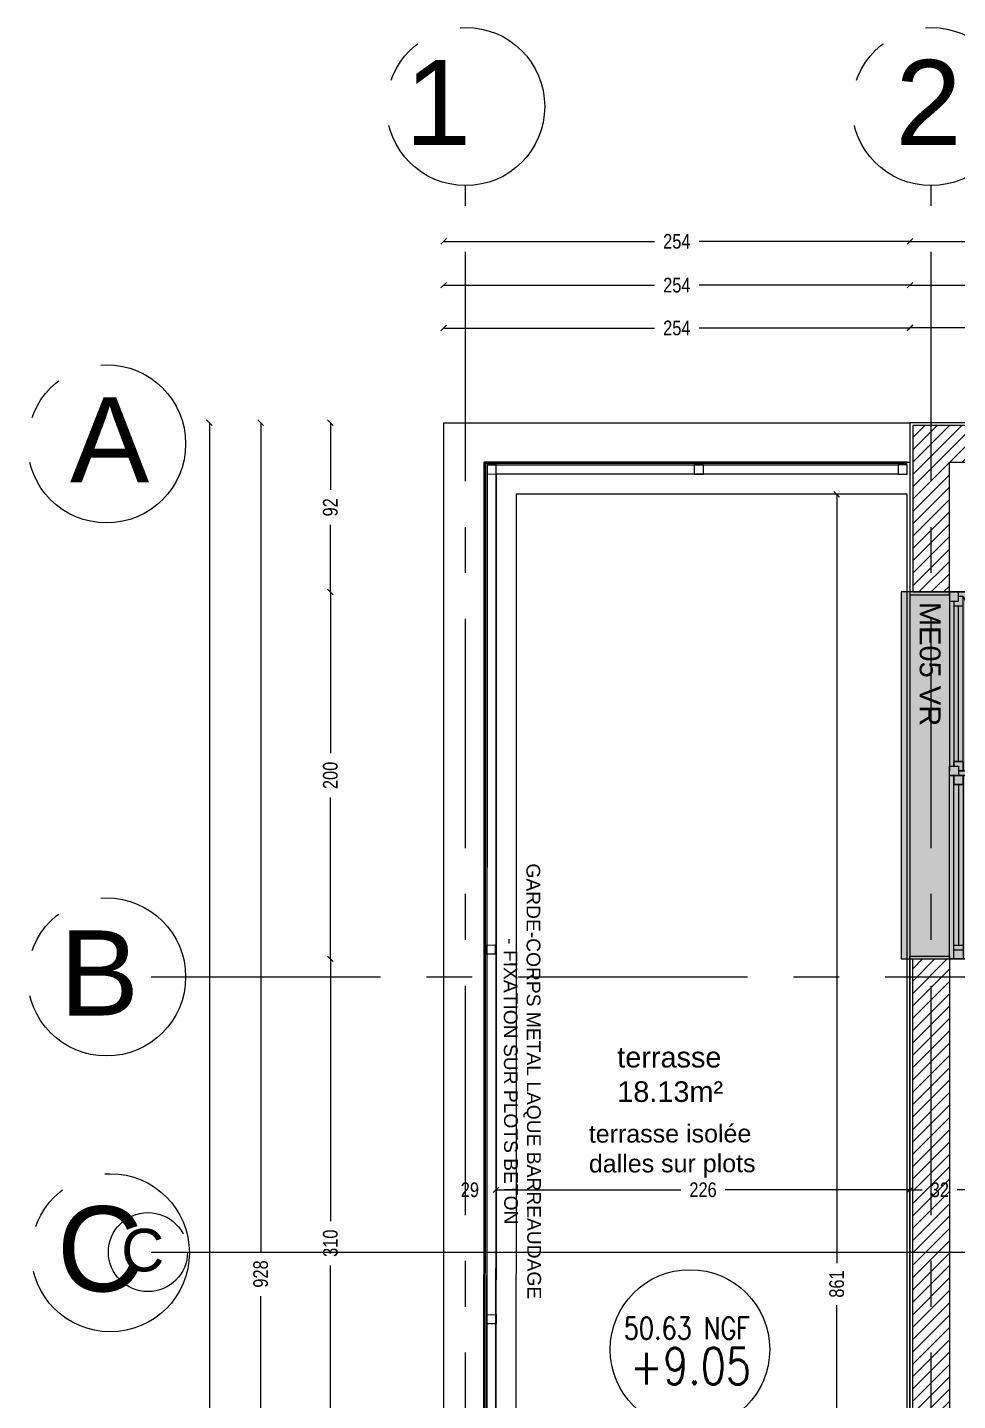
# Model space of a CAD drawing. Header units: millimetres. Extents: x -11.2 to 21.5, y -11.4 to 6.7.
# Drawn here: x -10.95 to -5.88, y -0.81 to 6.68 of the extents above; entities that cross this region are included whole.
import ezdxf

# ---------------------------------------------------------------- set-up
doc = ezdxf.new("R2010")
doc.units = ezdxf.units.MM
doc.linetypes.add('AXESx2', pattern=[4, 2.5, -0.5, 0.5, -0.5])
doc.linetypes.add('CACHE', pattern=[0.375, 0.25, -0.125])
doc.layers.get('Defpoints').update_dxf_attribs({"color": 1})
for name, color, linetype in [("02_AH_Files d'axes", 147, 'AXESx2'), ('02_AH_Structure Maçonnée', 230, 'Continuous'), ('02_AH_Structure Maçonnée_H', 231, 'Continuous'), ('03_AH_Couverture_V', 33, 'Continuous'), ('03_AH_Menuiseries Ext', 3, 'Continuous'), ('04_AH_Cloisons_H', 153, 'Continuous'), ('04_AH_Menuiseries Int', 62, 'Continuous'), ('04_AH_Serrurerie', 73, 'Continuous'), ('04_AH_Serrurerie_V', 74, 'Continuous'), ('07_AH_Côtes 100e', 7, 'Continuous'), ('07_AH_Côtes 50e', 7, 'Continuous'), ('07_AH_Textes 50e', 7, 'Continuous')]:
    doc.layers.add(name, color=color, linetype=linetype)
doc.layers.add('07_AH_SHAB', color=130, linetype='Continuous', plot=False)
doc.layers.add('10_AH_PANTONE BLANC', color=7, linetype='Continuous', lineweight=0, true_color=0xffffff)
doc.styles.add('ARIAL', font='arial.ttf', dxfattribs={"width": 0.8})
doc.styles.add('Texte 1000', font='arial.ttf', dxfattribs={"height": 1.5})
doc.styles.add('Texte 50', font='arial.ttf', dxfattribs={"height": 0.075})
doc.styles.add('TRACEcotes', font='simplex.shx', dxfattribs={"width": 0.8})
doc.dimstyles.new('B+B_50', dxfattribs={"dimscale": 0, "dimtxt": 0.08, "dimasz": 0.03, "dimexe": 0.015, "dimexo": 0.03, "dimgap": 0.05, "dimtad": 0, "dimdec": 0, "dimlfac": 100, "dimdsep": 46, "dimtxsty": 'ARIAL', "dimblk": 'OBLIQUE', "dimcen": 0, "dimse1": 1, "dimse2": 1, "dimadec": 0, "dimazin": 0, "dimtp": 5, "dimtm": 2, "dimtfac": 1, "dimtdec": 0, "dimtofl": 0, "dimtmove": 2, "dimatfit": 3, "dimldrblk": 'OBLIQUE', "dimfxl": 1, "dimtolj": 1, "dimarcsym": 0})
pattern_1 = [(45, (-4278.352016, -28.523303), (-0.03367596045, 0.03367596045), [])]

# ---------------------------------------------------------------- blocks, each defined once
blk = doc.blocks.new('_Oblique')
at = {"color": 0, "linetype": 'ByBlock', "lineweight": -2}
blk.add_line((-0.5, -0.5), (0.5, 0.5), dxfattribs=at)
blk = doc.blocks.new('*D222')
at = {"layer": '07_AH_Côtes 50e', "color": 0, "lineweight": -2, "transparency": 16777216}
for p, q in [((-8.6795, 5.037), (-7.53, 5.037)), ((-6.1383, 5.037), (-7.2878, 5.037))]:
    blk.add_line(p, q, dxfattribs=at)
at = {"layer": 'Defpoints', "color": 0, "transparency": 16777216}
for p in [(-6.1383, 5.037), (-8.6795, 4.5209), (-6.1383, 4.5209)]:
    blk.add_point(p, dxfattribs=at)
at = {"layer": '07_AH_Côtes 50e', "color": 0, "lineweight": -2, "transparency": 16777216, "xscale": 0.03, "yscale": 0.03, "zscale": 0.03, "rotation": 180}
blk.add_blockref('_Oblique', (-8.6795, 5.037), dxfattribs=at)
at = {"layer": '07_AH_Côtes 50e', "color": 0, "lineweight": -2, "transparency": 16777216, "xscale": 0.03, "yscale": 0.03, "zscale": 0.03}
blk.add_blockref('_Oblique', (-6.1383, 5.037), dxfattribs=at)
at = {"layer": '07_AH_Côtes 50e', "color": 0, "transparency": 16777216, "insert": (-7.4089, 5.037), "char_height": 0.08, "attachment_point": 5, "style": 'ARIAL'}
blk.add_mtext('\\A1;254', dxfattribs=at)
blk = doc.blocks.new('*D223')
at = {"layer": '07_AH_Côtes 50e', "color": 0, "lineweight": -2, "transparency": 16777216}
for p, q in [((-6.1383, 5.0394), (-4.197, 5.0394)), ((-2.0241, 5.0394), (-3.9654, 5.0394))]:
    blk.add_line(p, q, dxfattribs=at)
at = {"layer": 'Defpoints', "color": 0, "transparency": 16777216}
for p in [(-2.0241, 5.0394), (-6.1383, 4.5209), (-2.0241, 4.536)]:
    blk.add_point(p, dxfattribs=at)
at = {"layer": '07_AH_Côtes 50e', "color": 0, "lineweight": -2, "transparency": 16777216, "xscale": 0.03, "yscale": 0.03, "zscale": 0.03, "rotation": 180}
blk.add_blockref('_Oblique', (-6.1383, 5.0394), dxfattribs=at)
at = {"layer": '07_AH_Côtes 50e', "color": 0, "lineweight": -2, "transparency": 16777216, "xscale": 0.03, "yscale": 0.03, "zscale": 0.03}
blk.add_blockref('_Oblique', (-2.0241, 5.0394), dxfattribs=at)
at = {"layer": '07_AH_Côtes 50e', "color": 0, "transparency": 16777216, "insert": (-4.0812, 5.0394), "char_height": 0.08, "attachment_point": 5, "style": 'ARIAL'}
blk.add_mtext('\\A1;411', dxfattribs=at)
blk = doc.blocks.new('*D233')
at = {"layer": '07_AH_Côtes 50e', "color": 0, "lineweight": -2, "transparency": 16777216}
for p, q in [((-8.6795, 5.2704), (-7.53, 5.2704)), ((-6.1383, 5.2704), (-7.2878, 5.2704))]:
    blk.add_line(p, q, dxfattribs=at)
at = {"layer": 'Defpoints', "color": 0, "transparency": 16777216}
for p in [(-6.1383, 5.2704), (-8.6795, 4.5209), (-6.1383, 4.5209)]:
    blk.add_point(p, dxfattribs=at)
at = {"layer": '07_AH_Côtes 50e', "color": 0, "lineweight": -2, "transparency": 16777216, "xscale": 0.03, "yscale": 0.03, "zscale": 0.03, "rotation": 180}
blk.add_blockref('_Oblique', (-8.6795, 5.2704), dxfattribs=at)
at = {"layer": '07_AH_Côtes 50e', "color": 0, "lineweight": -2, "transparency": 16777216, "xscale": 0.03, "yscale": 0.03, "zscale": 0.03}
blk.add_blockref('_Oblique', (-6.1383, 5.2704), dxfattribs=at)
at = {"layer": '07_AH_Côtes 50e', "color": 0, "transparency": 16777216, "insert": (-7.4089, 5.2704), "char_height": 0.08, "attachment_point": 5, "style": 'ARIAL'}
blk.add_mtext('\\A1;254', dxfattribs=at)
blk = doc.blocks.new('*D234')
at = {"layer": '07_AH_Côtes 50e', "color": 0, "lineweight": -2, "transparency": 16777216}
for p, q in [((-6.1383, 5.2704), (0.1558, 5.2704)), ((6.735, 5.2704), (0.4409, 5.2704))]:
    blk.add_line(p, q, dxfattribs=at)
at = {"layer": 'Defpoints', "color": 0, "transparency": 16777216}
for p in [(6.735, 5.2704), (-6.1383, 4.5209), (6.735, 4.5209)]:
    blk.add_point(p, dxfattribs=at)
at = {"layer": '07_AH_Côtes 50e', "color": 0, "lineweight": -2, "transparency": 16777216, "xscale": 0.03, "yscale": 0.03, "zscale": 0.03, "rotation": 180}
blk.add_blockref('_Oblique', (-6.1383, 5.2704), dxfattribs=at)
at = {"layer": '07_AH_Côtes 50e', "color": 0, "lineweight": -2, "transparency": 16777216, "xscale": 0.03, "yscale": 0.03, "zscale": 0.03}
blk.add_blockref('_Oblique', (6.735, 5.2704), dxfattribs=at)
at = {"layer": '07_AH_Côtes 50e', "color": 0, "transparency": 16777216, "insert": (0.2983, 5.2704), "char_height": 0.08, "attachment_point": 5, "style": 'ARIAL'}
blk.add_mtext('\\A1;1287', dxfattribs=at)
blk = doc.blocks.new('*D238')
at = {"layer": '07_AH_Côtes 50e', "color": 0, "lineweight": -2, "transparency": 16777216}
for p, q in [((-6.1383, 5.5092), (1.9456, 5.5092)), ((10.315, 5.5092), (2.2311, 5.5092))]:
    blk.add_line(p, q, dxfattribs=at)
at = {"layer": 'Defpoints', "color": 0, "transparency": 16777216}
for p in [(10.315, 5.5092), (-6.1383, 1.1495), (10.315, 1.1162)]:
    blk.add_point(p, dxfattribs=at)
at = {"layer": '07_AH_Côtes 50e', "color": 0, "lineweight": -2, "transparency": 16777216, "xscale": 0.03, "yscale": 0.03, "zscale": 0.03, "rotation": 180}
blk.add_blockref('_Oblique', (-6.1383, 5.5092), dxfattribs=at)
at = {"layer": '07_AH_Côtes 50e', "color": 0, "lineweight": -2, "transparency": 16777216, "xscale": 0.03, "yscale": 0.03, "zscale": 0.03}
blk.add_blockref('_Oblique', (10.315, 5.5092), dxfattribs=at)
at = {"layer": '07_AH_Côtes 50e', "color": 0, "transparency": 16777216, "insert": (2.0883, 5.5092), "char_height": 0.08, "attachment_point": 5, "style": 'ARIAL'}
blk.add_mtext('\\A1;1645', dxfattribs=at)
blk = doc.blocks.new('*D239')
at = {"layer": '07_AH_Côtes 50e', "color": 0, "lineweight": -2, "transparency": 16777216}
for p, q in [((-8.6795, 5.5092), (-7.53, 5.5092)), ((-6.1383, 5.5092), (-7.2878, 5.5092))]:
    blk.add_line(p, q, dxfattribs=at)
at = {"layer": 'Defpoints', "color": 0, "transparency": 16777216}
for p in [(-6.1383, 5.5092), (-8.6795, 4.5209), (-6.1383, 4.5209)]:
    blk.add_point(p, dxfattribs=at)
at = {"layer": '07_AH_Côtes 50e', "color": 0, "lineweight": -2, "transparency": 16777216, "xscale": 0.03, "yscale": 0.03, "zscale": 0.03, "rotation": 180}
blk.add_blockref('_Oblique', (-8.6795, 5.5092), dxfattribs=at)
at = {"layer": '07_AH_Côtes 50e', "color": 0, "lineweight": -2, "transparency": 16777216, "xscale": 0.03, "yscale": 0.03, "zscale": 0.03}
blk.add_blockref('_Oblique', (-6.1383, 5.5092), dxfattribs=at)
at = {"layer": '07_AH_Côtes 50e', "color": 0, "transparency": 16777216, "insert": (-7.4089, 5.5092), "char_height": 0.08, "attachment_point": 5, "style": 'ARIAL'}
blk.add_mtext('\\A1;254', dxfattribs=at)
blk = doc.blocks.new('*D308')
at = {"layer": '07_AH_Côtes 50e', "color": 0, "lineweight": -2, "transparency": 16777216}
for p, q in [((-9.6768, 4.5209), (-9.6768, 0.0013)), ((-9.6768, -4.7598), (-9.6768, -0.2402))]:
    blk.add_line(p, q, dxfattribs=at)
at = {"layer": 'Defpoints', "color": 0, "transparency": 16777216}
for p in [(-6.1383, 4.5209), (-9.6768, -4.7598), (-6.0482, -4.7598)]:
    blk.add_point(p, dxfattribs=at)
at = {"layer": '07_AH_Côtes 50e', "color": 0, "lineweight": -2, "transparency": 16777216, "xscale": 0.03, "yscale": 0.03, "zscale": 0.03}
for p, rotation in [((-9.6768, 4.5209), 90), ((-9.6768, -4.7598), 270)]:
    blk.add_blockref('_Oblique', p, dxfattribs=dict(at, rotation=rotation))
at = {"layer": '07_AH_Côtes 50e', "color": 0, "transparency": 16777216, "insert": (-9.6768, -0.1195), "char_height": 0.08, "attachment_point": 5, "rotation": 90, "style": 'ARIAL'}
blk.add_mtext('\\A1;928', dxfattribs=at)
blk = doc.blocks.new('*D242')
at = {"layer": '07_AH_Côtes 50e', "color": 0, "lineweight": -2, "transparency": 16777216}
for p, q in [((-9.9567, 4.5209), (-9.9567, -1.2461)), ((-9.9567, -7.2859), (-9.9567, -1.5189))]:
    blk.add_line(p, q, dxfattribs=at)
at = {"layer": 'Defpoints', "color": 0, "transparency": 16777216}
for p in [(-9.9567, 4.5209), (-0.1295, 4.5209), (-0.115, -7.2859)]:
    blk.add_point(p, dxfattribs=at)
at = {"layer": '07_AH_Côtes 50e', "color": 0, "lineweight": -2, "transparency": 16777216, "xscale": 0.03, "yscale": 0.03, "zscale": 0.03}
for p, rotation in [((-9.9567, 4.5209), 90), ((-9.9567, -7.2859), 270)]:
    blk.add_blockref('_Oblique', p, dxfattribs=dict(at, rotation=rotation))
at = {"layer": '07_AH_Côtes 50e', "color": 0, "transparency": 16777216, "insert": (-9.9567, -1.3825), "char_height": 0.08, "attachment_point": 5, "rotation": 90, "style": 'ARIAL'}
blk.add_mtext('\\A1;1181', dxfattribs=at)
blk = doc.blocks.new('*D243')
at = {"layer": '07_AH_Côtes 50e', "color": 0, "lineweight": -2, "transparency": 16777216}
for p, q in [((-9.297, 4.5209), (-9.297, 4.1551)), ((-9.297, 3.5983), (-9.297, 3.9641))]:
    blk.add_line(p, q, dxfattribs=at)
at = {"layer": 'Defpoints', "color": 0, "transparency": 16777216}
for p in [(-6.046, 4.5209), (-9.297, 3.5983), (-6.0458, 3.5983)]:
    blk.add_point(p, dxfattribs=at)
at = {"layer": '07_AH_Côtes 50e', "color": 0, "lineweight": -2, "transparency": 16777216, "xscale": 0.03, "yscale": 0.03, "zscale": 0.03}
for p, rotation in [((-9.297, 4.5209), 90), ((-9.297, 3.5983), 270)]:
    blk.add_blockref('_Oblique', p, dxfattribs=dict(at, rotation=rotation))
at = {"layer": '07_AH_Côtes 50e', "color": 0, "transparency": 16777216, "insert": (-9.297, 4.0596), "char_height": 0.08, "attachment_point": 5, "rotation": 90, "style": 'ARIAL'}
blk.add_mtext('\\A1;92', dxfattribs=at)
blk = doc.blocks.new('*D244')
at = {"layer": '07_AH_Côtes 50e', "color": 0, "lineweight": -2, "transparency": 16777216}
for p, q in [((-9.297, 3.5983), (-9.297, 2.7194)), ((-9.297, 1.5983), (-9.297, 2.4772))]:
    blk.add_line(p, q, dxfattribs=at)
at = {"layer": 'Defpoints', "color": 0, "transparency": 16777216}
for p in [(-6.1532, 3.5983), (-9.297, 1.5983), (-6.1863, 1.5983)]:
    blk.add_point(p, dxfattribs=at)
at = {"layer": '07_AH_Côtes 50e', "color": 0, "lineweight": -2, "transparency": 16777216, "xscale": 0.03, "yscale": 0.03, "zscale": 0.03}
for p, rotation in [((-9.297, 3.5983), 90), ((-9.297, 1.5983), 270)]:
    blk.add_blockref('_Oblique', p, dxfattribs=dict(at, rotation=rotation))
at = {"layer": '07_AH_Côtes 50e', "color": 0, "transparency": 16777216, "insert": (-9.297, 2.5983), "char_height": 0.08, "attachment_point": 5, "rotation": 90, "style": 'ARIAL'}
blk.add_mtext('\\A1;200', dxfattribs=at)
blk = doc.blocks.new('*D245')
at = {"layer": '07_AH_Côtes 50e', "color": 0, "lineweight": -2, "transparency": 16777216}
for p, q in [((-9.297, 1.5983), (-9.297, 0.1689)), ((-9.297, -1.5016), (-9.297, -0.0722))]:
    blk.add_line(p, q, dxfattribs=at)
at = {"layer": 'Defpoints', "color": 0, "transparency": 16777216}
for p in [(-6.1863, 1.5983), (-9.297, -1.5016), (-6.1863, -1.5016)]:
    blk.add_point(p, dxfattribs=at)
at = {"layer": '07_AH_Côtes 50e', "color": 0, "lineweight": -2, "transparency": 16777216, "xscale": 0.03, "yscale": 0.03, "zscale": 0.03}
for p, rotation in [((-9.297, 1.5983), 90), ((-9.297, -1.5016), 270)]:
    blk.add_blockref('_Oblique', p, dxfattribs=dict(at, rotation=rotation))
at = {"layer": '07_AH_Côtes 50e', "color": 0, "transparency": 16777216, "insert": (-9.297, 0.0484), "char_height": 0.08, "attachment_point": 5, "rotation": 90, "style": 'ARIAL'}
blk.add_mtext('\\A1;310', dxfattribs=at)
blk = doc.blocks.new('*D325')
at = {"layer": '07_AH_Côtes 50e', "color": 0, "lineweight": -2, "transparency": 16777216}
for p, q in [((-6.1383, 0.3393), (-6.0713, 0.3393)), ((-5.8133, 0.3393), (-5.8803, 0.3393))]:
    blk.add_line(p, q, dxfattribs=at)
at = {"layer": 'Defpoints', "color": 0, "transparency": 16777216}
for p in [(-5.8133, 0.3753), (-6.1383, 0.3393), (-6.1383, 0.3393)]:
    blk.add_point(p, dxfattribs=at)
at = {"layer": '07_AH_Côtes 50e', "color": 0, "lineweight": -2, "transparency": 16777216, "xscale": 0.03, "yscale": 0.03, "zscale": 0.03, "rotation": 180}
blk.add_blockref('_Oblique', (-6.1383, 0.3393), dxfattribs=at)
at = {"layer": '07_AH_Côtes 50e', "color": 0, "lineweight": -2, "transparency": 16777216, "xscale": 0.03, "yscale": 0.03, "zscale": 0.03}
blk.add_blockref('_Oblique', (-5.8133, 0.3393), dxfattribs=at)
at = {"layer": '07_AH_Côtes 50e', "color": 0, "transparency": 16777216, "insert": (-5.9758, 0.3393), "char_height": 0.08, "attachment_point": 5, "style": 'ARIAL'}
blk.add_mtext('\\A1;32', dxfattribs=at)
blk = doc.blocks.new('*D326')
at = {"layer": '07_AH_Côtes 50e', "color": 0, "lineweight": -2, "transparency": 16777216}
for p, q in [((-8.394, 0.3393), (-7.3874, 0.3393)), ((-6.1383, 0.3393), (-7.145, 0.3393))]:
    blk.add_line(p, q, dxfattribs=at)
at = {"layer": 'Defpoints', "color": 0, "transparency": 16777216}
for p in [(-8.394, 0.3548), (-8.394, 0.3393), (-6.1383, 0.3393)]:
    blk.add_point(p, dxfattribs=at)
at = {"layer": '07_AH_Côtes 50e', "color": 0, "lineweight": -2, "transparency": 16777216, "xscale": 0.03, "yscale": 0.03, "zscale": 0.03, "rotation": 180}
blk.add_blockref('_Oblique', (-8.394, 0.3393), dxfattribs=at)
at = {"layer": '07_AH_Côtes 50e', "color": 0, "lineweight": -2, "transparency": 16777216, "xscale": 0.03, "yscale": 0.03, "zscale": 0.03}
blk.add_blockref('_Oblique', (-6.1383, 0.3393), dxfattribs=at)
at = {"layer": '07_AH_Côtes 50e', "color": 0, "transparency": 16777216, "insert": (-7.2662, 0.3393), "char_height": 0.08, "attachment_point": 5, "style": 'ARIAL'}
blk.add_mtext('\\A1;226', dxfattribs=at)
blk = doc.blocks.new('*D327')
at = {"layer": 'Defpoints', "color": 0, "transparency": 16777216}
for p in [(-8.6795, 0.3393), (-8.6795, 0.3393), (-8.394, 0.3548)]:
    blk.add_point(p, dxfattribs=at)
at = {"layer": '07_AH_Côtes 50e', "color": 0, "transparency": 16777216, "insert": (-8.5368, 0.3393), "char_height": 0.08, "attachment_point": 5, "style": 'ARIAL'}
blk.add_mtext('\\A1;29', dxfattribs=at)
blk = doc.blocks.new('*D340')
at = {"layer": '07_AH_Côtes 50e', "color": 0, "lineweight": -2, "transparency": 16777216}
for p, q in [((-6.5376, 4.1307), (-6.5376, -0.0596)), ((-6.5376, -4.4789), (-6.5376, -0.2887))]:
    blk.add_line(p, q, dxfattribs=at)
at = {"layer": 'Defpoints', "color": 0, "transparency": 16777216}
for p in [(-6.5376, 4.1307), (-6.5356, 4.1307), (-6.4432, -4.4789)]:
    blk.add_point(p, dxfattribs=at)
at = {"layer": '07_AH_Côtes 50e', "color": 0, "lineweight": -2, "transparency": 16777216, "xscale": 0.03, "yscale": 0.03, "zscale": 0.03}
for p, rotation in [((-6.5376, 4.1307), 90), ((-6.5376, -4.4789), 270)]:
    blk.add_blockref('_Oblique', p, dxfattribs=dict(at, rotation=rotation))
at = {"layer": '07_AH_Côtes 50e', "color": 0, "transparency": 16777216, "insert": (-6.5376, -0.1741), "char_height": 0.08, "attachment_point": 5, "rotation": 90, "style": 'ARIAL'}
blk.add_mtext('\\A1;861', dxfattribs=at)
blk = doc.blocks.new('A$C4D40789F')
at = {"layer": '10_AH_PANTONE BLANC'}
h = blk.add_hatch(color=256, dxfattribs=at)
h.dxf.hatch_style = 1
h.paths.add_polyline_path([(-0.2, 0.0254), (-0.2, -0.3476), (1.8, -0.3476), (1.8, 0.0254)])
for p, q in [((-0.2, -0.0849), (-0.2, 0.0151)), ((-0.2, -0.0849), (-0.2, 0.0151)), ((-0.2, 0.0151), (-0.2, -0.0849)), ((0.8, -0.0849), (0.8, 0.0151)), ((0.8, -0.0849), (0.8, 0.0151)), ((1.8, 0.0151), (1.8, -0.0849)), ((1.8, -0.0849), (1.8, 0.0151)), ((1.8, -0.0849), (1.8, 0.0151)), ((0.8, -0.0099), (0.8, -0.0849))]:
    blk.add_line(p, q)
at = {"color": 251, "ltscale": 0.1}
for p, q in [((-0.2, 0.0151), (-0.2, -0.0849)), ((0.775, 0.0151), (1.8, 0.0151)), ((0.8, 0.0151), (0.8, -0.0849)), ((1.8, 0.0151), (1.8, -0.0849))]:
    blk.add_line(p, q, dxfattribs=at)
at = {"ltscale": 0.1}
for p, q in [((0.725, -0.0099), (-0.125, -0.0099)), ((0.725, -0.0349), (-0.125, -0.0349)), ((0.775, -0.0099), (0.775, -0.0349)), ((0.775, -0.0099), (0.775, -0.0349)), ((0.775, -0.0099), (0.775, -0.0349)), ((0.775, -0.0099), (0.775, -0.0349)), ((0.775, -0.0349), (0.775, -0.0349)), ((0.775, -0.0349), (0.775, -0.0349)), ((0.825, -0.0099), (1.725, -0.0099)), ((0.85, -0.0349), (1.725, -0.0349))]:
    blk.add_line(p, q, dxfattribs=at)
at = {"color": 251}
for p in [(-0.15, -0.0849), (1.8, -0.0849)]:
    blk.add_line(p, (0.775, -0.0849), dxfattribs=at)
at = {"color": 251, "linetype": 'CACHE', "ltscale": 0.3}
blk.add_lwpolyline([(-0.175, -0.0099), (0.6548, 0.4258)], dxfattribs=at)
blk.add_lwpolyline([(1.8, 0.0251), (1.8, 0.2387), (-0.2, 0.2387), (-0.2, 0.0251)], close=True, dxfattribs=at)
at = {"ltscale": 0.1}
for points in [[(-0.2, 0.0251), (-0.2, -0.3476), (1.8, -0.3476), (1.8, 0.0251)], [(-0.15, -0.0349), (-0.2, -0.0349), (-0.2, -0.0849), (-0.15, -0.0849)], [(-0.15, -0.0849), (-0.15, -0.0349), (-0.2, -0.0349), (-0.2, -0.0849)], [(0.75, -0.0349), (0.8, -0.0349), (0.8, -0.0849), (0.75, -0.0849)], [(0.75, -0.0849), (0.75, -0.0349), (0.8, -0.0349), (0.8, -0.0849)], [(1.75, -0.0099), (1.8, -0.0099), (1.8, -0.0599), (1.75, -0.0599)], [(1.75, -0.0599), (1.75, -0.0099), (1.8, -0.0099), (1.8, -0.0599)]]:
    blk.add_lwpolyline(points, close=True, dxfattribs=at)
for points in [[(-0.15, -0.0599), (-0.125, -0.0599), (-0.125, -0.0099), (-0.175, -0.0099), (-0.175, -0.0349)], [(-0.15, -0.0599), (0.725, -0.0599)], [(0.75, -0.0599), (0.725, -0.0599), (0.725, -0.0099), (0.775, -0.0099), (0.775, -0.0349)], [(0.75, -0.0599), (0.725, -0.0599), (0.725, -0.0099), (0.775, -0.0099), (0.775, -0.0349)], [(0.8, -0.0599), (0.85, -0.0599), (0.85, -0.0099), (0.8, -0.0099), (0.8, -0.0349)], [(1.75, -0.0599), (0.825, -0.0599)], [(1.75, -0.0599), (1.725, -0.0599), (1.725, -0.0099), (1.775, -0.0099), (1.775, -0.0099)]]:
    blk.add_lwpolyline(points, dxfattribs=at)
blk.add_lwpolyline([(0.775, -0.0349), (0.775, -0.0099), (0.725, -0.0099), (0.725, -0.0599), (0.75, -0.0599)])
blk.add_lwpolyline([(0.8, -0.0099), (0.85, -0.0099), (0.85, -0.0599), (0.8, -0.0599)], close=True)
at = {"color": 251, "linetype": 'CACHE', "ltscale": 0.3}
blk.add_arc((-0.075, -0.0099), 0.85, 360, 30.84262, dxfattribs=at)
at = {"ltscale": 0.1, "insert": (-0.1457, -0.1331), "char_height": 0.1133, "attachment_point": 1, "style": 'Texte 1000'}
blk.add_mtext_dynamic_manual_height_columns('ME05 VR', width=1.486458, gutter_width=7.5, heights=[0], dxfattribs=at)

msp = doc.modelspace()

# ---------------------------------------------------------------- hatches: boundary and pattern name
at = {"layer": '02_AH_Structure Maçonnée_H'}
h = msp.add_hatch(dxfattribs=at)
h.set_pattern_fill('ANSI31', color=256, scale=0.015)
h.set_pattern_definition(pattern_1)
h.paths.add_polyline_path([(-5.9233, 4.3059), (-2.0242, 4.3059), (-2.0242, 4.5059), (-6.1233, 4.5059), (-6.1233, 3.5983), (-5.9236, 3.5983)])
h = msp.add_hatch(dxfattribs=at)
h.set_pattern_fill('ANSI31', color=256, scale=0.015)
h.set_pattern_definition(pattern_1)
h.paths.add_polyline_path([(-5.9233, -1.5016), (-6.1233, -1.5016), (-6.1233, 1.5983), (-5.9233, 1.5983)])

# ---------------------------------------------------------------- linework, layer by layer
at = {"layer": "02_AH_Files d'axes", "ltscale": 0.5}
for p, q in [((-8.5599, -9.7978), (-8.5599, 5.8134)), ((-6.0233, -9.7978), (-6.0233, 5.8134)), ((-10.2739, 1.5), (21.5014, 1.5))]:
    msp.add_line(p, q, dxfattribs=at)
for centre, radius in [((-8.5599, 6.2444), 0.431), ((-6.0233, 6.2444), 0.431), ((-10.5169, 4.4058), 0.431), ((-10.5169, 1.5), 0.431), ((-10.4964, -0.0037), 0.431), ((-10.2912, 0), 0.2155)]:
    msp.add_circle(centre, radius, dxfattribs=at)
at = {"layer": '02_AH_Structure Maçonnée'}
for points in [[(-5.9233, 4.3059), (-2.0092, 4.3059), (-2.0092, 4.5209), (-6.1383, 4.5209), (-6.1383, 3.5833), (-5.9236, 3.5833)], [(-5.9233, 4.3059), (-2.0242, 4.3059), (-2.0242, 4.5059), (-6.1233, 4.5059), (-6.1233, 3.5983), (-5.9236, 3.5983)], [(-5.9233, -1.5166), (-6.1383, -1.5166), (-6.1383, 1.6133), (-5.9233, 1.6133)], [(-5.9233, -1.5016), (-6.1233, -1.5016), (-6.1233, 1.5983), (-5.9233, 1.5983)]]:
    msp.add_lwpolyline(points, close=True, dxfattribs=at)
at = {"layer": '03_AH_Couverture_V'}
msp.add_lwpolyline([(-6.1383, -4.7598), (-8.6795, -4.7598), (-8.6795, 4.5209), (-6.1383, 4.5209)], dxfattribs=at)
msp.add_lwpolyline([(-8.4582, 4.3064), (-6.1383, 4.3058), (-6.1383, -4.5483), (-8.4582, -4.544)], close=True, dxfattribs=at)
at = {"layer": '04_AH_Cloisons_H'}
msp.add_line((-10.2739, 0), (21.5014, 0), dxfattribs=at)
at = {"layer": '04_AH_Menuiseries Int'}
msp.add_lwpolyline([(-6.1533, 4.3058), (-8.4582, 4.3058), (-8.4603, -4.544), (-6.1533, -4.5483)], dxfattribs=at)
at = {"layer": '04_AH_Serrurerie', "ltscale": 0.1}
for points in [[(-8.3931, 4.2414), (-8.3932, 4.2914), (-8.4432, 4.2913), (-8.4431, 4.2413)], [(-7.264, 4.241), (-7.2642, 4.291), (-7.3142, 4.2909), (-7.314, 4.2409)], [(-6.1532, 4.2408), (-6.1533, 4.2908), (-6.2033, 4.2907), (-6.2032, 4.2407)], [(-8.399, 1.6741), (-8.3989, 1.6241), (-8.4489, 1.6239), (-8.449, 1.6739)], [(-8.3943, -0.341), (-8.3942, -0.391), (-8.4442, -0.3911), (-8.4443, -0.3411)]]:
    msp.add_lwpolyline(points, close=True, dxfattribs=at)
at = {"layer": '04_AH_Serrurerie_V', "ltscale": 0.1}
for points in [[(-8.4582, 4.3058), (-8.4603, -4.544), (-6.1532, -4.5438)], [(-8.4603, -4.544), (-8.4582, 4.3058), (-6.1533, 4.3058)], [(-8.4532, 4.3059), (-8.4553, -4.539), (-6.1532, -4.5388)], [(-8.4553, -4.544), (-8.4532, 4.3009), (-6.1533, 4.3008)], [(-8.4432, 4.3059), (-8.4454, -4.5289), (-6.2032, -4.5289), (-6.2033, -4.4789), (-8.3955, -4.4788), (-8.3932, 4.306)], [(-8.4453, -4.5439), (-8.4431, 4.2909), (-6.2033, 4.2907), (-6.2032, 4.2407), (-8.393, 4.241), (-8.3953, -4.5438)]]:
    msp.add_lwpolyline(points, dxfattribs=at)
at = {"layer": '07_AH_Côtes 100e'}
msp.add_circle((-7.3374, -0.5307), 0.4347, dxfattribs=at)
at = {"layer": '07_AH_SHAB'}
msp.add_lwpolyline([(-6.1533, -4.3711), (-6.1532, 4.1306), (-8.2845, 4.1311), (-8.2868, -4.3711)], close=True, dxfattribs=at)

# ---------------------------------------------------------------- block references
at = {"layer": '03_AH_Menuiseries Ext', "extrusion": (0, 0, -1), "xscale": -1, "zscale": -1, "rotation": 90.00000000000017}
msp.add_blockref('A$C4D40789F', (5.8387, 3.3983), dxfattribs=at)

# ---------------------------------------------------------------- texts
at = {"layer": "02_AH_Files d'axes", "ltscale": 0.5, "attachment_point": 3, "style": 'Texte 50'}
for s, insert, char_height, width in [('1', (-8.5301, 6.4981), 0.4642, 4.992215), ('2', (-5.8569, 6.4981), 0.4642, 4.992215), ('A', (-10.2839, 4.6595), 0.4642, 4.992215), ('B', (-10.3399, 1.7537), 0.4642, 4.992215), ('C', (-10.3194, 0.25), 0.4642, 4.992215), ('C', (-10.2026, 0.1269), 0.2321, 2.496107)]:
    msp.add_mtext(s, dxfattribs=dict(at, insert=insert, char_height=char_height, width=width))
at = {"layer": '07_AH_Textes 50e', "insert": (-8.3522, 0.9307), "char_height": 0.075, "attachment_point": 8, "rotation": 270.12274, "style": 'Texte 50'}
msp.add_mtext_dynamic_manual_height_columns('GARDE-CORPS METAL LAQUE BARREAUDAGE - FIXATION SUR PLOTS BETON ', width=2.370484, gutter_width=0.4, heights=[0], dxfattribs=at)
at = {"layer": '07_AH_Textes 50e', "ltscale": 0.3, "insert": (-7.7335, 1.1186), "char_height": 0.1125, "width": 6.63565, "attachment_point": 1, "style": 'Texte 50'}
msp.add_mtext('terrasse\\P18.13m²', dxfattribs=at)
at = {"layer": '07_AH_Textes 50e', "ltscale": 0.3, "insert": (-7.8888, 0.6938), "char_height": 0.0975, "width": 2.6, "attachment_point": 1, "rotation": 0.12274, "style": 'Texte 50'}
msp.add_mtext('terrasse isolée\\Pdalles sur plots', dxfattribs=at)
at = {"layer": '07_AH_Textes 50e', "color": 7, "style": 'TRACEcotes'}
for s, insert, char_height, attachment_point in [('50.63 NGF', (-7.6979, -0.4755), 0.12, 7), ('+9.05', (-7.6628, -0.5212), 0.2, 1)]:
    msp.add_mtext(s, dxfattribs=dict(at, insert=insert, char_height=char_height, attachment_point=attachment_point))

# ---------------------------------------------------------------- dimensions: what is measured, and where the dimension line sits
at = {"layer": '07_AH_Côtes 50e'}
for base, p1, p2, picture, middle in [((-6.1383, 5.5092), (-8.6795, 4.5209), (-6.1383, 4.5209), '*D239', (-7.4089, 5.5092)), ((10.315, 5.5092), (-6.1383, 1.1495), (10.315, 1.1162), '*D238', (2.0883, 5.5092)), ((-6.1383, 5.2704), (-8.6795, 4.5209), (-6.1383, 4.5209), '*D233', (-7.4089, 5.2704)), ((6.735, 5.2704), (-6.1383, 4.5209), (6.735, 4.5209), '*D234', (0.2983, 5.2704)), ((-6.1383, 5.037), (-8.6795, 4.5209), (-6.1383, 4.5209), '*D222', (-7.4089, 5.037)), ((-2.0241, 5.0394), (-6.1383, 4.5209), (-2.0241, 4.536), '*D223', (-4.0812, 5.0394)), ((-8.6795, 0.3393), (-8.394, 0.3548), (-8.6795, 0.3393), '*D327', (-8.5368, 0.3393)), ((-8.394, 0.3393), (-6.1383, 0.3393), (-8.394, 0.3548), '*D326', (-7.2662, 0.3393)), ((-6.13831413, 0.339257311), (-5.813314131, 0.375272385), (-6.13831413, 0.339257311), '*D325', (-5.975814131, 0.339257311))]:
    dim = msp.add_linear_dim(base=base, p1=p1, p2=p2, dimstyle='B+B_50', override={"dimscale": 1}, dxfattribs=at)
    dim.commit()
    dim.dimension.update_dxf_attribs({"geometry": picture, "text_midpoint": middle})
for base, p1, p2, picture, middle in [((-9.9567, 4.5209), (-0.115, -7.2859), (-0.1295, 4.5209), '*D242', (-9.9567, -1.3825)), ((-9.6768, -4.7598), (-6.1383, 4.5209), (-6.0482, -4.7598), '*D308', (-9.6768, -0.1195)), ((-9.297, 3.5983), (-6.046, 4.5209), (-6.0458, 3.5983), '*D243', (-9.297, 4.0596)), ((-6.5376, 4.1307), (-6.4432, -4.4789), (-6.5356, 4.1307), '*D340', (-6.5376, -0.1741)), ((-9.297, 1.5983), (-6.1532, 3.5983), (-6.1863, 1.5983), '*D244', (-9.297, 2.5983)), ((-9.297, -1.5016), (-6.1863, 1.5983), (-6.1863, -1.5016), '*D245', (-9.297, 0.0484))]:
    dim = msp.add_linear_dim(base=base, p1=p1, p2=p2, angle=90, dimstyle='B+B_50', override={"dimscale": 1}, dxfattribs=at)
    dim.commit()
    dim.dimension.update_dxf_attribs({"geometry": picture, "text_midpoint": middle})

doc.saveas('drawing.dxf')
